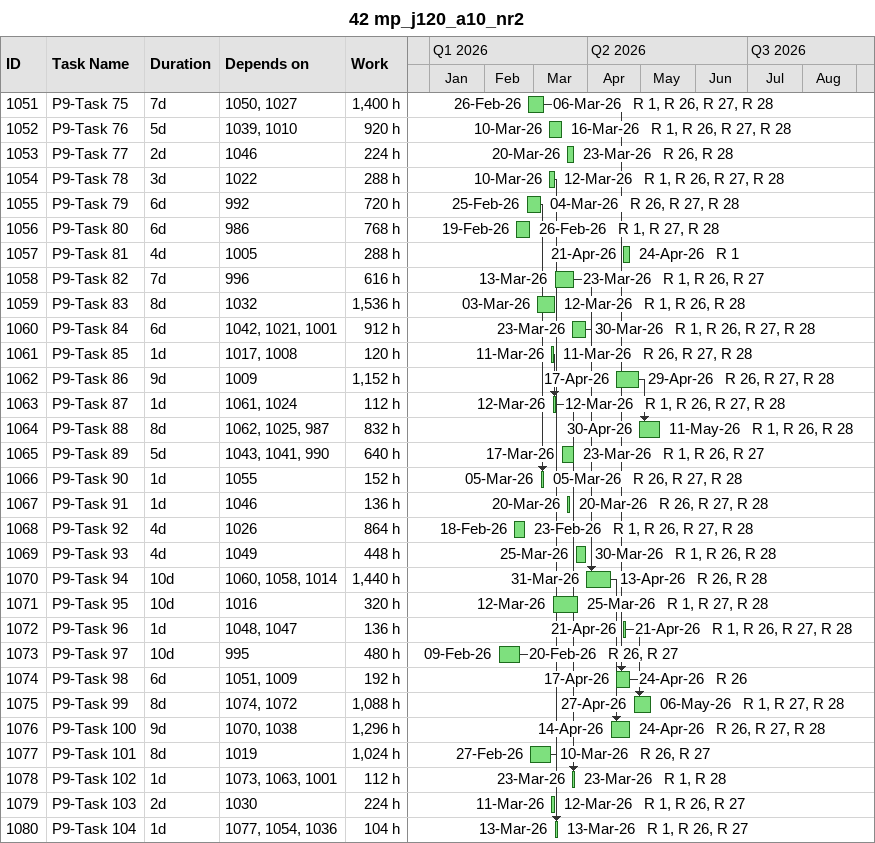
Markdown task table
42 mp_j120_a10_nr2

| ID | Task | Duration | Start | Finish | Predecessors | Resources | Work (h) |
|---|---|---|---|---|---|---|---|
| 1051 | P9-Task 75 | 7d | 2026-02-26 | 2026-03-06 | 1050, 1027 | R 1, R 26, R 27, R 28 | 1400 |
| 1052 | P9-Task 76 | 5d | 2026-03-10 | 2026-03-16 | 1039, 1010 | R 1, R 26, R 27, R 28 | 920 |
| 1053 | P9-Task 77 | 2d | 2026-03-20 | 2026-03-23 | 1046 | R 26, R 28 | 224 |
| 1054 | P9-Task 78 | 3d | 2026-03-10 | 2026-03-12 | 1022 | R 1, R 26, R 27, R 28 | 288 |
| 1055 | P9-Task 79 | 6d | 2026-02-25 | 2026-03-04 | 992 | R 26, R 27, R 28 | 720 |
| 1056 | P9-Task 80 | 6d | 2026-02-19 | 2026-02-26 | 986 | R 1, R 27, R 28 | 768 |
| 1057 | P9-Task 81 | 4d | 2026-04-21 | 2026-04-24 | 1005 | R 1 | 288 |
| 1058 | P9-Task 82 | 7d | 2026-03-13 | 2026-03-23 | 996 | R 1, R 26, R 27 | 616 |
| 1059 | P9-Task 83 | 8d | 2026-03-03 | 2026-03-12 | 1032 | R 1, R 26, R 28 | 1536 |
| 1060 | P9-Task 84 | 6d | 2026-03-23 | 2026-03-30 | 1042, 1021, 1001 | R 1, R 26, R 27, R 28 | 912 |
| 1061 | P9-Task 85 | 1d | 2026-03-11 | 2026-03-11 | 1017, 1008 | R 26, R 27, R 28 | 120 |
| 1062 | P9-Task 86 | 9d | 2026-04-17 | 2026-04-29 | 1009 | R 26, R 27, R 28 | 1152 |
| 1063 | P9-Task 87 | 1d | 2026-03-12 | 2026-03-12 | 1061, 1024 | R 1, R 26, R 27, R 28 | 112 |
| 1064 | P9-Task 88 | 8d | 2026-04-30 | 2026-05-11 | 1062, 1025, 987 | R 1, R 26, R 28 | 832 |
| 1065 | P9-Task 89 | 5d | 2026-03-17 | 2026-03-23 | 1043, 1041, 990 | R 1, R 26, R 27 | 640 |
| 1066 | P9-Task 90 | 1d | 2026-03-05 | 2026-03-05 | 1055 | R 26, R 27, R 28 | 152 |
| 1067 | P9-Task 91 | 1d | 2026-03-20 | 2026-03-20 | 1046 | R 26, R 27, R 28 | 136 |
| 1068 | P9-Task 92 | 4d | 2026-02-18 | 2026-02-23 | 1026 | R 1, R 26, R 27, R 28 | 864 |
| 1069 | P9-Task 93 | 4d | 2026-03-25 | 2026-03-30 | 1049 | R 1, R 26, R 28 | 448 |
| 1070 | P9-Task 94 | 10d | 2026-03-31 | 2026-04-13 | 1060, 1058, 1014 | R 26, R 28 | 1440 |
| 1071 | P9-Task 95 | 10d | 2026-03-12 | 2026-03-25 | 1016 | R 1, R 27, R 28 | 320 |
| 1072 | P9-Task 96 | 1d | 2026-04-21 | 2026-04-21 | 1048, 1047 | R 1, R 26, R 27, R 28 | 136 |
| 1073 | P9-Task 97 | 10d | 2026-02-09 | 2026-02-20 | 995 | R 26, R 27 | 480 |
| 1074 | P9-Task 98 | 6d | 2026-04-17 | 2026-04-24 | 1051, 1009 | R 26 | 192 |
| 1075 | P9-Task 99 | 8d | 2026-04-27 | 2026-05-06 | 1074, 1072 | R 1, R 27, R 28 | 1088 |
| 1076 | P9-Task 100 | 9d | 2026-04-14 | 2026-04-24 | 1070, 1038 | R 26, R 27, R 28 | 1296 |
| 1077 | P9-Task 101 | 8d | 2026-02-27 | 2026-03-10 | 1019 | R 26, R 27 | 1024 |
| 1078 | P9-Task 102 | 1d | 2026-03-23 | 2026-03-23 | 1073, 1063, 1001 | R 1, R 28 | 112 |
| 1079 | P9-Task 103 | 2d | 2026-03-11 | 2026-03-12 | 1030 | R 1, R 26, R 27 | 224 |
| 1080 | P9-Task 104 | 1d | 2026-03-13 | 2026-03-13 | 1077, 1054, 1036 | R 1, R 26, R 27 | 104 |
